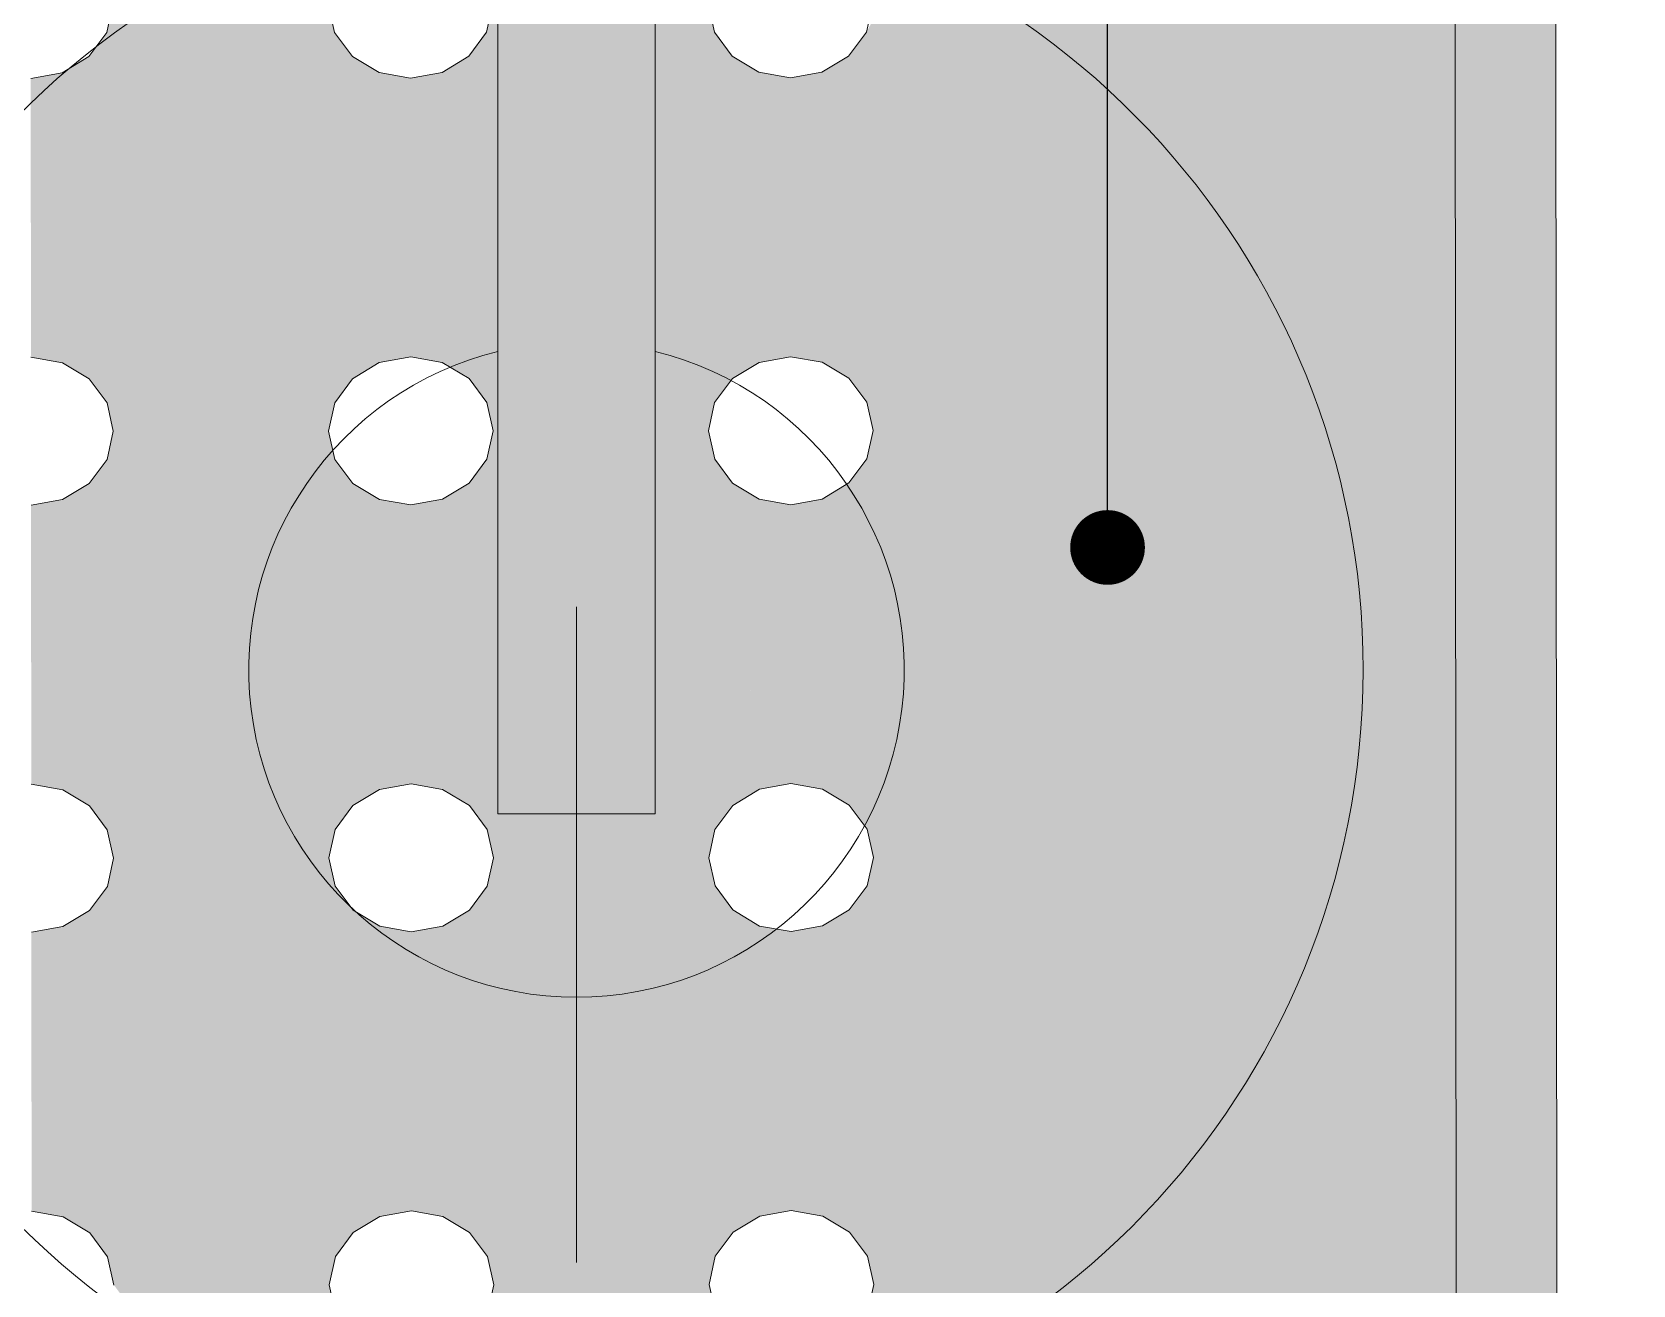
# Model space of a CAD drawing. Header units: metres. Extents: x -1.4 to 64, y -2.2 to 1.7.
# Drawn here: x 48.6317 to 48.876, y -0.3102 to -0.119 of the extents above; entities that cross this region are included whole.
import ezdxf

# ---------------------------------------------------------------- set-up
doc = ezdxf.new("R2010")
doc.units = ezdxf.units.M
doc.header["$MEASUREMENT"] = 0
doc.linetypes.add('Dashed', pattern=[0.035, 0.0225, -0.0125])
for name, color, linetype, lineweight, true_color in [('EIXO HIDRÁULICO - Executivo.EXEC_Caneta_No__167', 7, 'Continuous', 0, 0x0035d5), ('LOUCAS-METAIS.ARQ_Caneta_No__13', 7, 'Continuous', 0, 0xaaaaaa), ('LOUCAS-METAIS.ARQ_Caneta_No__18', 7, 'Continuous', 0, 0xdfdfdf), ('LOUCAS-METAIS.ARQ_Caneta_No__96', 7, 'Continuous', 0, 0xb6b6b6)]:
    doc.layers.add(name, color=color, linetype=linetype, lineweight=lineweight, true_color=true_color)
doc.layers.add('NOTAS-DETALHAMENTO.EXEC_Caneta_No__241', color=7, linetype='Continuous', lineweight=13)
doc.dimstyles.new('GENERATED_STYLE__4', dxfattribs={"dimtxt": 0.18, "dimasz": 0.0228, "dimexe": 0.18, "dimexo": 0.0625, "dimgap": 0, "dimtad": 0, "dimtih": 1, "dimtoh": 1, "dimdec": 4, "dimzin": 0, "dimdsep": 46, "dimcen": 0.09, "dimadec": 0, "dimazin": 0, "dimtfac": 1, "dimtdec": 4, "dimtmove": 0, "dimatfit": 3, "dimldrblk": 'ARROWHEAD_11', "dimfxl": 0, "dimtolj": 1, "dimtzin": 0, "dimarcsym": 0})

# ---------------------------------------------------------------- blocks, each defined once
blk = doc.blocks.new('ARROWHEAD_11')
at = {"color": 0, "linetype": 'Continuous', "lineweight": 0}
blk.add_line((0, 0), (-1, 0), dxfattribs=at)
at = {"color": 0, "linetype": 'Continuous', "lineweight": 0, "const_width": 0.25, "flags": 128}
blk.add_lwpolyline([(-0.125, 0, 1), (0.125, 0, 1)], format="xyb", close=True, dxfattribs=at)

msp = doc.modelspace()

# ---------------------------------------------------------------- hatches: boundary and pattern name
at = {"layer": 'LOUCAS-METAIS.ARQ_Caneta_No__18', "linetype": 'Continuous', "lineweight": 0, "true_color": 0xdfdfdf}
for points in [[(48.84873957129996, 0.04387056276427903), (48.75904705241321, -0.1190169119589057), (48.84912828126916, -0.4685362276226186)], [(48.84873956320043, 0.04387056275813284), (48.85179508100221, -0.4685342131539769), (48.85140637102651, 0.04387258578906317)], [(48.84912827317611, -0.4685362361849073), (48.85179508100221, -0.4685342131539769), (48.84873956320043, 0.04387056275813284)], [(48.85171961458371, 0.04387282341451315), (48.85140633914159, 0.04387258576487629), (48.85210832456746, -0.468533986158836)], [(48.85140633914159, 0.04387258576487629), (48.85179504912534, -0.4685342238084729), (48.85210832456746, -0.468533986158836)], [(48.85453880752465, 0.04387496204425223), (48.85171958823412, 0.04387282339452558), (48.85210829820646, -0.4685339711365344)], [(48.85210829820646, -0.4685339711365344), (48.85492751749699, -0.4685318324868077), (48.85453880752465, 0.04387496204425223)], [(48.8568069815264, -0.4685304078223964), (48.85641827155323, 0.04387638779898428), (48.8545387869319, 0.0438749620286345)], [(48.85492749685717, -0.468531830807781), (48.85680698153588, -0.4685304203083234), (48.8545387868861, 0.04387496202859897)], [(48.85641825077875, 0.04387638778322445), (48.8575730573795, -0.4685298394401627), (48.85718434739665, 0.04387696894139315)], [(48.8568069607616, -0.4685304205983314), (48.8575730573795, -0.4685298394401627), (48.85641825077874, 0.04387638778322445)], [(48.8594825800572, 0.04387871237252061), (48.85718432847298, 0.04387696892704018), (48.85757303844024, -0.468529818899033)], [(48.85757303844024, -0.468529818899033), (48.85987129002446, -0.4685280754535526), (48.8594825800572, 0.04387871237252061)], [(48.86050400180242, 0.0438794872194237), (48.85948256766093, 0.04387871236311303), (48.86089271177803, -0.468527311616971)], [(48.85948256766093, 0.04387871236311303), (48.85987127763654, -0.4685280864732817), (48.86089271177803, -0.468527311616971)], [(48.86172608970308, -0.4685266917364543), (48.86133737971813, 0.04388011941695003), (48.86050399938932, 0.0438794872175905)], [(48.86050399938932, 0.0438794872175905), (48.86089270937427, -0.4685273239358068), (48.86172608970308, -0.4685266917364543)], [(48.86133738220401, 0.04388011941883296), (48.86172609218869, -0.4685266913763939), (48.86283743014459, 0.04388125734986947)], [(48.86172609220694, -0.4685266726529391), (48.86322614012087, -0.4685255423573949), (48.86283743014459, 0.04388125734986947)], [(48.86317079222474, 0.04388151023715214), (48.86283742787875, 0.04388125734814996), (48.86355950220705, -0.4685252974182788)], [(48.86283742787875, 0.04388125734814996), (48.86322613786106, -0.468525550307288), (48.86355950220705, -0.4685252974182788)], [(48.8635759890772, 0.04388181761804621), (48.8631707750314, 0.04388151022411368), (48.86396469904628, -0.4685249725999767)], [(48.8631707750314, 0.04388151022411368), (48.86355948500047, -0.4685252799939092), (48.86396469904628, -0.4685249725999767)], [(48.86357597717372, 0.04388181760901522), (48.86396468714443, -0.4685249747661586), (48.8640969372123, 0.04388221280744919)], [(48.8639646871416, -0.4685249857295701), (48.86448564719132, -0.468524590531129), (48.8640969372123, 0.04388221280744919)], [(48.67693455784202, -0.1147585728187692), (48.63630216661894, -0.06008380218651577), (48.6778936298384, -0.1190784659110278)], [(48.6778936298384, -0.1190784659110278), (48.63630216661894, -0.06008380218651577), (48.68472729335, -0.1694582554970807)], [(48.64313583013054, -0.1104635917725687), (48.68472729335, -0.1694582554970807), (48.63630216661894, -0.06008380218651577)], [(48.73488689145692, -0.1147146103845571), (48.69425450023383, -0.06003983975230365), (48.73584596345329, -0.1190345034768086)], [(48.73584596345329, -0.1190345034768086), (48.69425450023383, -0.06003983975230365), (48.74267962696489, -0.1694142930628615)], [(48.70108816374543, -0.1104196293383495), (48.74267962696489, -0.1694142930628615), (48.69425450023383, -0.06003983975230365)], [(48.64409490212692, -0.1147834848648273), (48.68472729335, -0.1694582554970807), (48.64313583013054, -0.1104635917725687)], [(48.70204723574181, -0.114739522430608), (48.74267962696489, -0.1694142930628615), (48.70108816374543, -0.1104196293383495)], [(48.64314238534168, -0.1191048280815366), (48.68472729335, -0.1694582554970807), (48.64409490212692, -0.1147834848648273)], [(48.70109471895657, -0.1190608656473173), (48.74267962696489, -0.1694142930628615), (48.70204723574181, -0.114739522430608)], [(48.64042329182077, -0.1227697360910198), (48.68472729335, -0.1694582554970807), (48.64314238534168, -0.1191048280815366)], [(48.6778936298384, -0.1190784659110278), (48.68472729335, -0.1694582554970807), (48.68061828059897, -0.1227392443154585)], [(48.69837562543566, -0.1227257736568006), (48.74267962696489, -0.1694142930628615), (48.70109471895657, -0.1190608656473173)], [(48.73584596345329, -0.1190345034768086), (48.74267962696489, -0.1694142930628615), (48.73857061421386, -0.1226952818812392)], [(48.75632797111403, -0.122681799556706), (48.8491282769483, -0.468536232632627), (48.75904706425792, -0.1190169032042376)], [(48.68065558043335, -0.1719087792773777), (48.64042329182077, -0.1227697360910198), (48.63635157890413, -0.125220259871331)], [(48.68472729335, -0.1694582554970807), (48.64042329182077, -0.1227697360910198), (48.68065558043335, -0.1719087792773777)], [(48.68061828059897, -0.1227392443154585), (48.68472729335, -0.1694582554970807), (48.68469370674445, -0.1251835877050425)], [(48.73860791404825, -0.1718648168431656), (48.69837562543566, -0.1227257736568006), (48.69430391251902, -0.1251762974371118)], [(48.74267962696489, -0.1694142930628615), (48.69837562543566, -0.1227257736568006), (48.73860791404825, -0.1718648168431656)], [(48.73857061421386, -0.1226952818812392), (48.74267962696489, -0.1694142930628615), (48.74264604035934, -0.1251396252708232)], [(48.75225625309421, -0.1251323348072375), (48.84912828273458, -0.4685362332706873), (48.75632797270904, -0.1226818112122217)], [(48.63157941066612, -0.1686391484116825), (48.63635157890413, -0.125220259871331), (48.63154712797313, -0.1260833293909414)], [(48.63638516550969, -0.1694949276633693), (48.63635157890413, -0.125220259871331), (48.63157941066612, -0.1686391484116825)], [(48.68477671789495, -0.2345947153600718), (48.67794304521723, -0.1842149380866445), (48.63635156699147, -0.125220259880362)], [(48.63635156699147, -0.125220259880362), (48.64318523967908, -0.1756000501966255), (48.68477671789495, -0.2345947153600718)], [(48.68065558043335, -0.1719087792773777), (48.63635157890413, -0.125220259871331), (48.67793648691246, -0.1755736872868681)], [(48.67793648691246, -0.1755736872868681), (48.63635157890413, -0.125220259871331), (48.67698397012722, -0.1798950305035774)], [(48.67698397012722, -0.1798950305035774), (48.63635157890413, -0.125220259871331), (48.67794304212359, -0.1842149235958359)], [(48.64318524241573, -0.1756000494573768), (48.63635157890413, -0.125220259871331), (48.64046059165516, -0.1719392710529462)], [(48.64046059165516, -0.1719392710529462), (48.63635157890413, -0.125220259871331), (48.63638516550969, -0.1694949276633693)], [(48.68469370674445, -0.1251835877050425), (48.68472729335, -0.1694582554970807), (48.68949946158801, -0.1260393669567221)], [(48.68949946158801, -0.1260393669567221), (48.68472729335, -0.1694582554970807), (48.68953174428101, -0.1685951859774633)], [(48.68953174428101, -0.1685951859774633), (48.69430391251902, -0.1251762974371118), (48.68949946158801, -0.1260393669567221)], [(48.69433749912458, -0.16945096522915), (48.69430391251902, -0.1251762974371118), (48.68953174428101, -0.1685951859774633)], [(48.74272905150984, -0.2345507529258597), (48.73589537883213, -0.1841709756524252), (48.69430390060636, -0.1251762974461499)], [(48.70113757329397, -0.1755560877624134), (48.74272905150984, -0.2345507529258597), (48.69430390060636, -0.1251762974461499)], [(48.73860791404825, -0.1718648168431656), (48.69430391251902, -0.1251762974371118), (48.73588882052734, -0.1755297248526559)], [(48.73588882052734, -0.1755297248526559), (48.69430391251902, -0.1251762974371118), (48.7349363037421, -0.1798510680693652)], [(48.7349363037421, -0.1798510680693652), (48.69430391251902, -0.1251762974371118), (48.73589537573849, -0.1841709611616238)], [(48.70113757603063, -0.1755560870231647), (48.69430391251902, -0.1251762974371118), (48.69841292527005, -0.1718953086187269)], [(48.69841292527005, -0.1718953086187269), (48.69430391251902, -0.1251762974371118), (48.69433749912458, -0.16945096522915)], [(48.74264604035934, -0.1251396252708232), (48.74267962696489, -0.1694142930628615), (48.74745179520291, -0.12599540452251)], [(48.74745179520291, -0.12599540452251), (48.74267962696489, -0.1694142930628615), (48.7474840778959, -0.1685512235432511)], [(48.7474840778959, -0.1685512235432511), (48.75225624613391, -0.1251323350028926), (48.74745179520291, -0.12599540452251)], [(48.75228983273947, -0.1694070027949308), (48.75225624613391, -0.1251323350028926), (48.7474840778959, -0.1685512235432511)], [(48.75908990964551, -0.1755121245889455), (48.75225624613391, -0.1251323350028926), (48.75636525888495, -0.1718513461845077)], [(48.75636525888495, -0.1718513461845077), (48.75225624613391, -0.1251323350028926), (48.75228983273947, -0.1694070027949308)], [(48.7590899156105, -0.1755121308321221), (48.84912828273487, -0.4685362336559293), (48.75225625151018, -0.125132334998814)], [(48.64414430476766, -0.1799199290976758), (48.68477670143109, -0.2345947025165003), (48.64318524700512, -0.1756000494538952)], [(48.70209663838256, -0.1798759666634637), (48.74272903504598, -0.2345507400822811), (48.70113758062001, -0.1755560870196831)], [(48.76004899356298, -0.1798320174186514), (48.84912828128591, -0.4685362497087027), (48.75908991500823, -0.1755121245848741)], [(48.64319180147883, -0.1842412724077647), (48.68477670144141, -0.2345947161247508), (48.64414430451212, -0.1799199425571458)], [(48.70114413509372, -0.1841973099735454), (48.74272903505631, -0.2345507536905316), (48.70209663812701, -0.1798759801229266)], [(48.75909646958797, -0.184153361836114), (48.84912828128652, -0.4685362504996646), (48.76004899544427, -0.1798320176707306)], [(48.64319181045283, -0.1842412857566174), (48.64047271867141, -0.1879061922527228), (48.68477669139904, -0.2345947158898027)], [(48.67794305596752, -0.1842149235853341), (48.68477669190582, -0.2345947207062877), (48.6806676902235, -0.1878756910800561)], [(48.70114414406773, -0.1841973233223981), (48.6984250522863, -0.1878622298185035), (48.74272902501394, -0.2345507534555906)], [(48.73589538958242, -0.184170961151122), (48.74272902552071, -0.2345507582720756), (48.73862002383839, -0.1878317286458369)], [(48.75909647756129, -0.1841533608882784), (48.75637738301162, -0.1878182589528776), (48.84912827695537, -0.4685362419556511)], [(48.636401005291, -0.1903567225488885), (48.68070497848729, -0.2370452461222257), (48.64047270979724, -0.187906193771515)], [(48.6807049868939, -0.2370452461158521), (48.68477669140014, -0.2345947173384786), (48.64047271820384, -0.1879061937651343)], [(48.68477669987562, -0.2345947223753242), (48.68474311326158, -0.1903200434069461), (48.68066769874174, -0.1878757019958186)], [(48.69435333890589, -0.1903127601146763), (48.73865731210219, -0.2370012836880135), (48.69842504341213, -0.1878622313372957)], [(48.73865732050879, -0.23700128368164), (48.74272902501503, -0.2345507549042594), (48.69842505181873, -0.1878622313309151)], [(48.74272903349051, -0.2345507599411121), (48.74269544687647, -0.1902760809727269), (48.73862003235663, -0.1878317395616065)], [(48.75230568289668, -0.1902688080358785), (48.84912828274862, -0.4685362517696248), (48.75637738627382, -0.1878182688960635)], [(48.63162882295131, -0.2337756060964906), (48.63640099118932, -0.1903567175561391), (48.63159654025831, -0.1912197870757495)], [(48.63643457779488, -0.2346313853481774), (48.63640099118932, -0.1903567175561391), (48.63162882295131, -0.2337756060964906)], [(48.68070499271855, -0.2370452369622), (48.63640099118932, -0.1903567175561391), (48.67798589919764, -0.2407101449716833)], [(48.67798589919764, -0.2407101449716833), (48.63640099118932, -0.1903567175561391), (48.6770333824124, -0.2450314881883926)], [(48.6770333824124, -0.2450314881883926), (48.63640099118932, -0.1903567175561391), (48.67799245440879, -0.2493513812806512)], [(48.67799245440879, -0.2493513812806512), (48.63640099118932, -0.1903567175561391), (48.68482611792039, -0.299731170866697)], [(48.64323465470093, -0.2407365071421921), (48.68482611792039, -0.299731170866697), (48.63640099118932, -0.1903567175561391)], [(48.64323465470093, -0.2407365071421921), (48.63640099118932, -0.1903567175561391), (48.64051000394035, -0.2370757287377614)], [(48.64051000394035, -0.2370757287377614), (48.63640099118932, -0.1903567175561391), (48.63643457779488, -0.2346313853481774)], [(48.68474311902963, -0.1903200453898506), (48.68477670563519, -0.2345947131818888), (48.68954887387321, -0.1911758246415374)], [(48.6895811565662, -0.2337316436622785), (48.69435332480421, -0.1903127551219199), (48.68954887387321, -0.1911758246415374)], [(48.69438691140977, -0.2345874229139582), (48.69435332480421, -0.1903127551219199), (48.6895811565662, -0.2337316436622785)], [(48.73865732633345, -0.2370012745279808), (48.69435332480421, -0.1903127551219199), (48.73593823281254, -0.2406661825374641)], [(48.73593823281254, -0.2406661825374641), (48.69435332480421, -0.1903127551219199), (48.7349857160273, -0.2449875257541734)], [(48.7349857160273, -0.2449875257541734), (48.69435332480421, -0.1903127551219199), (48.73594478802367, -0.2493074188464319)], [(48.73594478802367, -0.2493074188464319), (48.69435332480421, -0.1903127551219199), (48.74277845153528, -0.2996872084324849)], [(48.70118698831581, -0.2406925447079729), (48.74277845153528, -0.2996872084324849), (48.69435332480421, -0.1903127551219199)], [(48.70118698831581, -0.2406925447079729), (48.69435332480421, -0.1903127551219199), (48.69846233755525, -0.2370317663035422)], [(48.69846233755525, -0.2370317663035422), (48.69435332480421, -0.1903127551219199), (48.69438691140977, -0.2345874229139582)], [(48.74269545264453, -0.1902760829556314), (48.74272903925009, -0.2345507507476696), (48.7475012074881, -0.1911318622073181)], [(48.74753349018109, -0.2336876812280593), (48.7523056584191, -0.1902687926877007), (48.7475012074881, -0.1911318622073181)], [(48.75233924502466, -0.2345434604797461), (48.7523056584191, -0.1902687926877007), (48.74753349018109, -0.2336876812280593)], [(48.7591393219307, -0.2406485822737536), (48.7523056584191, -0.1902687926877007), (48.75641467117014, -0.23698780386933)], [(48.75641467117014, -0.23698780386933), (48.7523056584191, -0.1902687926877007), (48.75233924502466, -0.2345434604797461)], [(48.75913932491093, -0.2406485897644444), (48.84912828274891, -0.4685362521548597), (48.75230566400485, -0.1902687926834659)], [(48.68954887387321, -0.1911758246415374), (48.68477670563519, -0.2345947131818888), (48.6895811565662, -0.2337316436622785)], [(48.7475012074881, -0.1911318622073181), (48.74272903925009, -0.2345507507476696), (48.74753349018109, -0.2336876812280593)], [(48.6441937266973, -0.2450564002344435), (48.68482611792039, -0.299731170866697), (48.64323465470093, -0.2407365071421921)], [(48.7021460603122, -0.2450124378002314), (48.74277845153528, -0.2996872084324849), (48.70118698831581, -0.2406925447079729)], [(48.7591393287243, -0.2406485822686022), (48.76009840735376, -0.2449684730898667), (48.8491282812873, -0.4685362515345275)], [(48.64324120991206, -0.2493777434511599), (48.68482611792039, -0.299731170866697), (48.6441937266973, -0.2450564002344435)], [(48.70119354352695, -0.2493337810169407), (48.74277845153528, -0.2996872084324849), (48.7021460603122, -0.2450124378002314)], [(48.75914588405545, -0.2492898188338841), (48.8491282812879, -0.4685362523254966), (48.76009840653528, -0.2449684753564483)], [(48.64052211639115, -0.2530426514606503), (48.68482611792039, -0.299731170866697), (48.64324120991206, -0.2493777434511599)], [(48.67799245440879, -0.2493513812806512), (48.68482611792039, -0.299731170866697), (48.68071710516936, -0.2530121596850818)], [(48.69847445000605, -0.2529986890264311), (48.74277845153528, -0.2996872084324849), (48.70119354352695, -0.2493337810169407)], [(48.73594478802367, -0.2493074188464319), (48.74277845153528, -0.2996872084324849), (48.73866943878425, -0.2529681972508697)], [(48.75914588980167, -0.249289818573122), (48.75642679557549, -0.2529547145565345), (48.84912827696245, -0.4685362512786753)], [(48.68075440500375, -0.3021816946470082), (48.64052211639115, -0.2530426514606503), (48.63645040347451, -0.2554931752409473)], [(48.68482611792039, -0.299731170866697), (48.64052211639115, -0.2530426514606503), (48.68075440500375, -0.3021816946470082)], [(48.68071710516936, -0.2530121596850818), (48.68482611792039, -0.299731170866697), (48.68479253131483, -0.2554565030746587)], [(48.73870673861864, -0.3021377322127889), (48.69847445000605, -0.2529986890264311), (48.6944027370894, -0.2554492128067281)], [(48.74277845153528, -0.2996872084324849), (48.69847445000605, -0.2529986890264311), (48.73870673861864, -0.3021377322127889)], [(48.73866943878425, -0.2529681972508697), (48.74277845153528, -0.2996872084324849), (48.74274486492972, -0.2554125406404466)], [(48.75642679611855, -0.2529547265827332), (48.75235507619975, -0.2554052487908833), (48.84912828273895, -0.468536239026595)], [(48.6316782352365, -0.2989120637813059), (48.63645040347451, -0.2554931752409473), (48.63164595254351, -0.2563562447605576)], [(48.63648399008007, -0.2997678430329855), (48.63645040347451, -0.2554931752409473), (48.6316782352365, -0.2989120637813059)], [(48.68075440500375, -0.3021816946470082), (48.63645040347451, -0.2554931752409473), (48.67803531148284, -0.3058466026564914)], [(48.67803531148284, -0.3058466026564914), (48.63645040347451, -0.2554931752409473), (48.6770827946976, -0.3101679458732007)], [(48.6770827946976, -0.3101679458732007), (48.63645040347451, -0.2554931752409473), (48.67804186669397, -0.3144878389654593)], [(48.67804186669397, -0.3144878389654593), (48.63645040347451, -0.2554931752409473), (48.68487553020557, -0.3648676285515122)], [(48.64328406698611, -0.3058729648270002), (48.68487553020557, -0.3648676285515122), (48.63645040347451, -0.2554931752409473)], [(48.64328406698611, -0.3058729648270002), (48.63645040347451, -0.2554931752409473), (48.64055941622554, -0.3022121864225695)], [(48.64055941622554, -0.3022121864225695), (48.63645040347451, -0.2554931752409473), (48.63648399008007, -0.2997678430329855)], [(48.68479253131483, -0.2554565030746587), (48.68482611792039, -0.299731170866697), (48.6895982861584, -0.2563122823263455)], [(48.6895982861584, -0.2563122823263455), (48.68482611792039, -0.299731170866697), (48.68963056885139, -0.2988681013470866)], [(48.68963056885139, -0.2988681013470866), (48.6944027370894, -0.2554492128067281), (48.6895982861584, -0.2563122823263455)], [(48.69443632369497, -0.2997238805987734), (48.6944027370894, -0.2554492128067281), (48.68963056885139, -0.2988681013470866)], [(48.73870673861864, -0.3021377322127889), (48.6944027370894, -0.2554492128067281), (48.73598764509773, -0.3058026402222722)], [(48.73598764509773, -0.3058026402222722), (48.6944027370894, -0.2554492128067281), (48.73503512831249, -0.3101239834389815)], [(48.73503512831249, -0.3101239834389815), (48.6944027370894, -0.2554492128067281), (48.73599420030887, -0.3144438765312401)], [(48.73599420030887, -0.3144438765312401), (48.6944027370894, -0.2554492128067281), (48.74282786382047, -0.364823666117293)], [(48.701236400601, -0.305829002392781), (48.74282786382047, -0.364823666117293), (48.6944027370894, -0.2554492128067281)], [(48.701236400601, -0.305829002392781), (48.6944027370894, -0.2554492128067281), (48.69851174984044, -0.3021682239883574)], [(48.69851174984044, -0.3021682239883574), (48.6944027370894, -0.2554492128067281), (48.69443632369497, -0.2997238805987734)], [(48.74274486492972, -0.2554125406404466), (48.74277845153528, -0.2996872084324849), (48.74755061977329, -0.2562683198921263)], [(48.74755061977329, -0.2562683198921263), (48.74277845153528, -0.2996872084324849), (48.74758290246628, -0.2988241389128674)], [(48.74758290246628, -0.2988241389128674), (48.7523550707043, -0.2554052503725159), (48.74755061977329, -0.2562683198921263)], [(48.75238865730985, -0.2996799181645542), (48.7523550707043, -0.2554052503725159), (48.74758290246628, -0.2988241389128674)], [(48.7591887342159, -0.3057850399585618), (48.7523550707043, -0.2554052503725159), (48.75646408345533, -0.3021242615541382)], [(48.75646408345533, -0.3021242615541382), (48.7523550707043, -0.2554052503725159), (48.75238865730985, -0.2996799181645542)], [(48.75235507635484, -0.2554052503682243), (48.75918873660964, -0.3057850462809852), (48.84912828273924, -0.4685362394118229)], [(48.6442431389825, -0.3101928579192588), (48.68487553020557, -0.3648676285515122), (48.64328406698611, -0.3058729648270002)], [(48.70219547259738, -0.3101488954850395), (48.74282786382047, -0.364823666117293), (48.701236400601, -0.305829002392781)], [(48.75918874116955, -0.3057850399532895), (48.76014781994604, -0.3101049316537015), (48.84912828126506, -0.4685362222196445)], [(48.70124295581214, -0.3144702387017488), (48.74282786382047, -0.364823666117293), (48.70219547259738, -0.3101488954850395)], [(48.75919529604212, -0.3144262762242576), (48.84912828126566, -0.4685362230106136), (48.7601478197623, -0.3101049330405459)]]:
    msp.add_hatch(color=254, dxfattribs=at).paths.add_polyline_path(points)

# ---------------------------------------------------------------- linework, layer by layer
at = {"layer": 'EIXO HIDRÁULICO - Executivo.EXEC_Caneta_No__167', "color": 162, "linetype": 'Dashed', "lineweight": 0, "true_color": 0x0035d5}
msp.add_line((48.71481035808092, -0.7067304881701915), (48.71481035808092, 0.2427162967522023), dxfattribs=at)
at = {"layer": 'LOUCAS-METAIS.ARQ_Caneta_No__13', "color": 253, "linetype": 'Continuous', "lineweight": 0, "true_color": 0xaaaaaa}
for p, q in [((48.70281035808092, -0.09688519813371665), (48.70281035808092, -0.2382837032477993)), ((48.72681035808093, -0.09688519813371665), (48.72681035808093, -0.2382837032477993)), ((48.70281035808092, -0.2382837032477993), (48.72681035808093, -0.2382837032477993))]:
    msp.add_line(p, q, dxfattribs=at)
msp.add_lwpolyline([(48.7028103613804, -0.09688521079499846, 19.94987437112457), (48.72681036138033, -0.09688521079499135)], format="xyb", dxfattribs=at)
msp.add_arc((48.71481036138042, -0.2162837032478009), 0.05000000000000043, 103.8865403626126, 76.11345963738736, dxfattribs=at)
at = {"layer": 'LOUCAS-METAIS.ARQ_Caneta_No__96', "color": 253, "linetype": 'Continuous', "lineweight": 0, "true_color": 0xb6b6b6}
for p, q in [((48.84873958345823, 0.04387057756187152), (48.84912828955936, -0.4685362245266773)), ((48.86409696132819, 0.04388220047868718), (48.86448566742933, -0.4685246016098616)), ((48.64314238011082, -0.1191048176173026), (48.64409488708457, -0.1147834886708707)), ((48.67693456235816, -0.1147585619846552), (48.67789361392815, -0.1190784604182411)), ((48.70109470827047, -0.1190608651103247), (48.70204725100704, -0.1147395361638999)), ((48.73488689051781, -0.1147146094776843), (48.73584597785062, -0.1190345079112702)), ((48.75904703643011, -0.1190169126033538), (48.75999957916668, -0.1146955478941052)), ((48.64042329706955, -0.1227697199847995), (48.64314238011082, -0.1191048176173026)), ((48.67789361392815, -0.1190784604182411), (48.68061827596949, -0.1227392500613333)), ((48.6983756252292, -0.1227257674778286), (48.70109470827047, -0.1190608651103247)), ((48.73584597785062, -0.1190345079112702), (48.73857060412914, -0.1226952975543554)), ((48.75632795338884, -0.1226818149708506), (48.75904703643011, -0.1190169126033538)), ((48.63635159261351, -0.1252202600033925), (48.64042329706955, -0.1227697199847995)), ((48.68061827596949, -0.1227392500613333), (48.68469369975892, -0.1251836031118969)), ((48.69430392077315, -0.1251763074964216), (48.6983756252292, -0.1227257674778286)), ((48.73857060412914, -0.1226952975543554), (48.74264602791856, -0.1251396148421022)), ((48.7522562489328, -0.1251323192266269), (48.75632795338884, -0.1226818149708506)), ((48.63154714371858, -0.1260833241618939), (48.63635159261351, -0.1252202600033925)), ((48.68469369975892, -0.1251836031118969), (48.68949947187822, -0.1260393716549231)), ((48.68949947187822, -0.1260393716549231), (48.69430392077315, -0.1251763074964216)), ((48.74264602791856, -0.1251396148421022), (48.74745180003787, -0.1259954191479522)), ((48.74745180003787, -0.1259954191479522), (48.7522562489328, -0.1251323192266269)), ((48.6363851739024, -0.169494918468456), (48.63157940178309, -0.1686391499254298)), ((48.64046059769183, -0.1719392715190267), (48.6363851739024, -0.169494918468456)), ((48.68472728104781, -0.1694582615769604), (48.68065557659176, -0.1719087658327367)), ((48.68953172994274, -0.168595197418459), (48.68472728104781, -0.1694582615769604)), ((48.69433750206204, -0.169450965961478), (48.68953172994274, -0.168595197418459)), ((48.69841292585147, -0.1718953190120487), (48.69433750206204, -0.169450965961478)), ((48.74267960920746, -0.1694143090699824), (48.7386079047514, -0.1718648133257588)), ((48.7474840938652, -0.1685512091486643), (48.74267960920746, -0.1694143090699824)), ((48.75228983022168, -0.1694070134545071), (48.7474840938652, -0.1685512091486643)), ((48.75636525401111, -0.171851330742254), (48.75228983022168, -0.1694070134545071)), ((48.64318525973317, -0.1756000611621118), (48.64046059769183, -0.1719392715190267)), ((48.68065557659176, -0.1719087658327367), (48.67793649355049, -0.1755737039630574)), ((48.70113758789282, -0.1755560728923171), (48.69841292585147, -0.1718953190120487)), ((48.7386079047514, -0.1718648133257588), (48.73588882171013, -0.1755297156932627)), ((48.75908991605246, -0.1755121203853391), (48.75636525401111, -0.171851330742254)), ((48.64414431130316, -0.1799199595956977), (48.64318525973317, -0.1756000611621118)), ((48.67793649355049, -0.1755737039630574), (48.67698398657674, -0.1798950329094822)), ((48.7020966394628, -0.1798759713259031), (48.70113758789282, -0.1755560728923171)), ((48.73588882171013, -0.1755297156932627), (48.73493631473639, -0.1798510804025113)), ((48.76004896762245, -0.1798320188189322), (48.75908991605246, -0.1755121203853391)), ((48.6431918043294, -0.1842412885421296), (48.64414431130316, -0.1799199595956977)), ((48.67698398657674, -0.1798950329094822), (48.67794303814673, -0.1842149313430681)), ((48.70114413248905, -0.1841973360351516), (48.7020966394628, -0.1798759713259031)), ((48.73493631473639, -0.1798510804025113), (48.73589536630637, -0.1841709788360972)), ((48.7590964606487, -0.184153347765357), (48.76004896762245, -0.1798320188189322)), ((48.64047272128813, -0.1879061909096265), (48.6431918043294, -0.1842412885421296)), ((48.67794303814673, -0.1842149313430681), (48.68066770018807, -0.1878756852233365)), ((48.69842504944778, -0.1878622384026485), (48.70114413248905, -0.1841973360351516)), ((48.73589536630637, -0.1841709788360972), (48.73862002834772, -0.1878317327163657)), ((48.75637737760743, -0.1878182858956776), (48.7590964606487, -0.184153347765357)), ((48.63640098106927, -0.1903567309282195), (48.64047272128813, -0.1879061909096265)), ((48.68066770018807, -0.1878756852233365), (48.6847431239775, -0.1903200382739072)), ((48.69435330922891, -0.1903127426584248), (48.69842504944778, -0.1878622384026485)), ((48.73862002834772, -0.1878317327163657), (48.74269545213714, -0.1902760857669292)), ((48.75230567315138, -0.1902687901514539), (48.75637737760743, -0.1878182858956776)), ((48.63159653217433, -0.1912197950867209), (48.63640098106927, -0.1903567309282195)), ((48.6847431239775, -0.1903200382739072), (48.68954886033399, -0.1911758068169263)), ((48.68954886033399, -0.1911758068169263), (48.69435330922891, -0.1903127426584248)), ((48.74269545213714, -0.1902760857669292), (48.74750122425645, -0.1911318543099554)), ((48.74750122425645, -0.1911318543099554), (48.75230567315138, -0.1902687901514539)), ((48.63643456235816, -0.234631389393283), (48.63162882600167, -0.2337756208502568)), ((48.68958115416132, -0.2337316325804621), (48.68477670526639, -0.2345946967389636)), ((48.69438692628062, -0.234587436886305), (48.68958115416132, -0.2337316325804621)), ((48.74753348232097, -0.2336876800734913), (48.74272903342604, -0.2345507442319927)), ((48.75233925444027, -0.2345434486165103), (48.74753348232097, -0.2336876800734913)), ((48.64050998614758, -0.2370757424438537), (48.63643456235816, -0.234631389393283)), ((48.68477670526639, -0.2345946967389636), (48.68070500081034, -0.2370452367575637)), ((48.69846235007005, -0.237031754174059), (48.69438692628062, -0.234587436886305)), ((48.74272903342604, -0.2345507442319927), (48.73865732896999, -0.2370012842505858)), ((48.7564146782297, -0.236987801667081), (48.75233925444027, -0.2345434486165103)), ((48.64323464818893, -0.240736496324115), (48.64050998614758, -0.2370757424438537)), ((48.68070500081034, -0.2370452367575637), (48.67798588200625, -0.2407101391250606)), ((48.70118697634857, -0.2406925438171441), (48.69846235007005, -0.237031754174059)), ((48.73865732896999, -0.2370012842505858), (48.73593824592872, -0.2406661866180897)), ((48.75913930450822, -0.2406485913101661), (48.7564146782297, -0.236987801667081)), ((48.64419373552174, -0.245056394757708), (48.64323464818893, -0.240736496324115)), ((48.67798588200625, -0.2407101391250606), (48.6770333750325, -0.2450315038343092)), ((48.70214606368138, -0.24501244225073), (48.70118697634857, -0.2406925438171441)), ((48.73593824592872, -0.2406661866180897), (48.73498570319214, -0.2449875155645145)), ((48.76009839184103, -0.2449684897437592), (48.75913930450822, -0.2406485913101661)), ((48.64324119278517, -0.2493777594669566), (48.64419373552174, -0.245056394757708)), ((48.6770333750325, -0.2450315038343092), (48.67799246236531, -0.2493513665050784)), ((48.70119355670764, -0.2493337711971619), (48.70214606368138, -0.24501244225073)), ((48.73498570319214, -0.2449875155645145), (48.73594479052495, -0.2493074139981004)), ((48.75914588486728, -0.249289818690184), (48.76009839184103, -0.2449684897437592)), ((48.6405221097439, -0.2530426618344535), (48.64324119278517, -0.2493777594669566)), ((48.67799246236531, -0.2493513665050784), (48.68071708864383, -0.2530121561481635)), ((48.69847443790354, -0.2529986735646588), (48.70119355670764, -0.2493337711971619)), ((48.73594479052495, -0.2493074139981004), (48.7386694525663, -0.2529682036411927)), ((48.75642676606319, -0.2529547210576808), (48.75914588486728, -0.249289818690184)), ((48.63645040528785, -0.2554931660902298), (48.6405221097439, -0.2530426618344535)), ((48.68071708864383, -0.2530121561481635), (48.68479254819608, -0.2554565091987342)), ((48.6944027334475, -0.2554492135832518), (48.69847443790354, -0.2529986735646588)), ((48.7386694525663, -0.2529682036411927), (48.74274487635573, -0.2554125566917562)), ((48.75235506160714, -0.2554052610762809), (48.75642676606319, -0.2529547210576808)), ((48.63164595639292, -0.2563562302487312), (48.63645040528785, -0.2554931660902298)), ((48.68479254819608, -0.2554565091987342), (48.68959828455257, -0.2563122777417532)), ((48.68959828455257, -0.2563122777417532), (48.6944027334475, -0.2554492135832518)), ((48.74274487635573, -0.2554125566917562), (48.74755061271221, -0.2562683252347824)), ((48.74755061271221, -0.2562683252347824), (48.75235506160714, -0.2554052610762809)), ((48.63648398657674, -0.29976786031811), (48.63167825022025, -0.2989120560122671)), ((48.64055941036617, -0.3022121776058568), (48.63648398657674, -0.29976786031811)), ((48.68482612948497, -0.2997311676637906), (48.68075438926611, -0.3021817076823907)), ((48.68963057837991, -0.2988681035052891), (48.68482612948497, -0.2997311676637906)), ((48.69443631473639, -0.2997238720483153), (48.68963057837991, -0.2988681035052891)), ((48.69851173852582, -0.3021682250988789), (48.69443631473639, -0.2997238720483153)), ((48.74277845764462, -0.2996872151568197), (48.73870675318857, -0.302137719412596)), ((48.74758290653955, -0.2988241509983183), (48.74277845764462, -0.2996872151568197)), ((48.75238864289603, -0.2996799195413373), (48.74758290653955, -0.2988241509983183)), ((48.75646406668546, -0.302124272591908), (48.75238864289603, -0.2996799195413373)), ((48.64328407240751, -0.305872967248942), (48.64055941036617, -0.3022121776058568)), ((48.68075438926611, -0.3021817076823907), (48.67803530622484, -0.3058466100498876)), ((48.70123640056715, -0.3058290147419711), (48.69851173852582, -0.3021682250988789)), ((48.73870675318857, -0.302137719412596), (48.73598763438448, -0.3058026575429167)), ((48.75918872872681, -0.3057850264721764), (48.75646406668546, -0.302124272591908)), ((48.6442431239775, -0.310192865682535), (48.64328407240751, -0.305872967248942)), ((48.67803530622484, -0.3058466100498876), (48.67708279925108, -0.3101679389963123)), ((48.70219548789996, -0.310148913175557), (48.70123640056715, -0.3058290147419711)), ((48.73598763438448, -0.3058026575429167), (48.73503512741073, -0.3101239864893415)), ((48.76014781605961, -0.3101049249057624), (48.75918872872681, -0.3057850264721764)), ((48.67708279925108, -0.3101679389963123), (48.67804185082107, -0.3144878374299054)), ((48.70124294516339, -0.3144702421219818), (48.70219548789996, -0.310148913175557)), ((48.73503512741073, -0.3101239864893415), (48.73599421474354, -0.3144438849229274)), ((48.75919527332304, -0.314426289615011), (48.76014781605961, -0.3101049249057624))]:
    msp.add_line(p, q, dxfattribs=at)

# ---------------------------------------------------------------- leaders
at = {"layer": 'NOTAS-DETALHAMENTO.EXEC_Caneta_No__241', "color": 7, "linetype": 'Continuous', "lineweight": 13, "annotation_type": 0, "has_hookline": 1, "hookline_direction": 0, "text_width": 0.1815000000000001, "horizontal_direction": (0.9999999999761741, -6.903042286422725e-06, 0)}
msp.add_leader([(48.79582828222058, -0.1976581673561907), (48.79582905338465, -0.08401569691165373), (48.89805106439137, -0.08594521928744692)], dimstyle='GENERATED_STYLE__4', dxfattribs=at)

doc.saveas('drawing.dxf')
